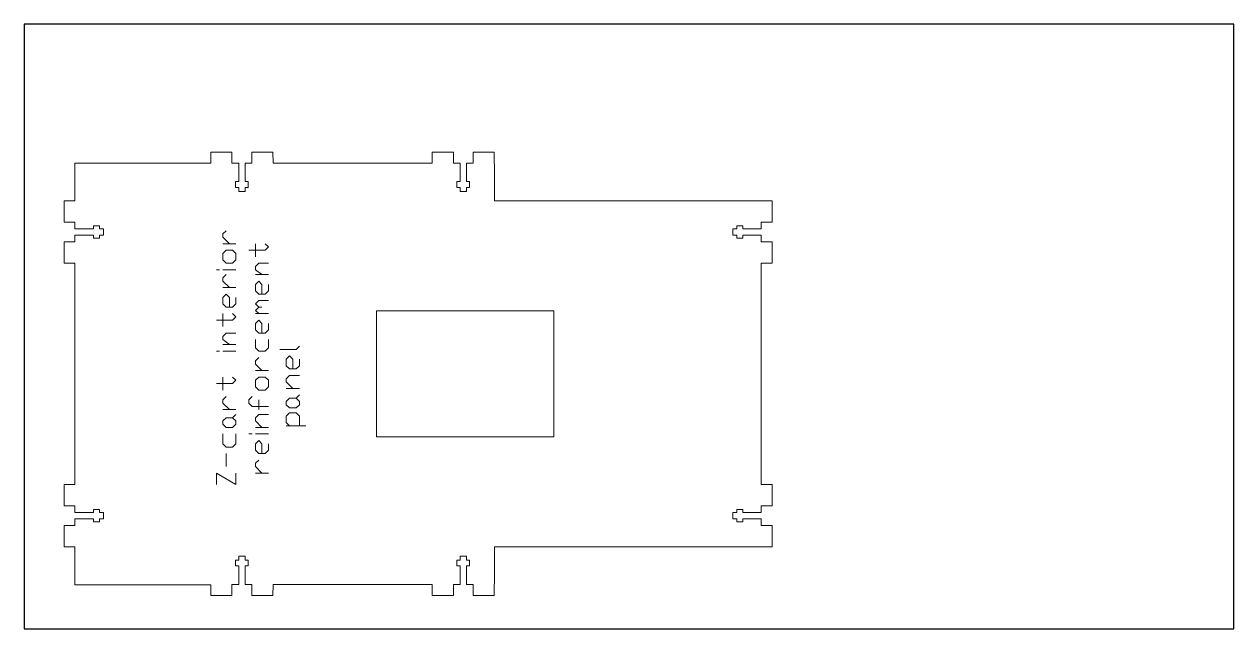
# Model space of a CAD drawing. Header units: inches. Extents: x -12 to 12, y -6 to 6.
import ezdxf

# ---------------------------------------------------------------- set-up
doc = ezdxf.new("R2010")
doc.units = ezdxf.units.IN
doc.layers.get('0').update_dxf_attribs({"linetype": 'CONTINUOUS', "lineweight": 25, "true_color": 0x000000})
doc.layers.add('CUT_SHEET_3a', color=7, linetype='CONTINUOUS', lineweight=0, true_color=0x000000)

# ---------------------------------------------------------------- blocks, each defined once
blk = doc.blocks.new('BORDER')
for p, q in [((24, 0), (0, 0)), ((0, 0), (0, -12)), ((24, -12), (24, 0)), ((0, -12), (24, -12))]:
    blk.add_line(p, q)
blk = doc.blocks.new('grep')
at = {"layer": 'CUT_SHEET_3a', "color": 3, "lineweight": 15, "true_color": 0x00ff00}
for p, q in [((0, 0), (0.757, 0)), ((0, -2.696), (0, 0)), ((0.757, 0), (0.757, 0.215)), ((0.757, 0.215), (1.176, 0.215)), ((1.176, 0.215), (1.176, 0)), ((1.176, 0), (1.31, 0)), ((1.31, 0), (1.31, -0.368)), ((1.436, -0.368), (1.436, 0)), ((1.436, 0), (1.57, 0)), ((1.57, 0), (1.57, 0.215)), ((1.57, 0.215), (1.99, 0.215)), ((1.99, 0.215), (1.99, 0)), ((1.99, 0), (6.386, 0)), ((6.386, 0), (6.387, 0.215)), ((6.387, 0.215), (6.807, 0.215)), ((6.807, 0.215), (6.807, 0)), ((6.807, 0), (6.94, 0)), ((6.94, 0), (6.94, -0.368)), ((7.066, -0.368), (7.066, 0)), ((7.066, 0), (7.2, 0)), ((7.2, 0), (7.2, 0.215)), ((7.2, 0.215), (7.62, 0.215)), ((7.62, 0.215), (7.621, 0)), ((7.621, 0), (8.37, 0)), ((8.37, 0), (8.37, -2.696)), ((1.31, -0.368), (1.248, -0.368)), ((1.248, -0.368), (1.248, -0.486)), ((1.498, -0.368), (1.436, -0.368)), ((1.498, -0.486), (1.498, -0.368)), ((6.94, -0.368), (6.878, -0.368)), ((6.878, -0.368), (6.878, -0.486)), ((7.128, -0.368), (7.066, -0.368)), ((7.128, -0.486), (7.128, -0.368)), ((1.248, -0.486), (1.31, -0.486)), ((1.31, -0.486), (1.31, -0.565)), ((1.31, -0.565), (1.436, -0.565)), ((1.436, -0.565), (1.436, -0.486)), ((1.436, -0.486), (1.498, -0.486)), ((6.878, -0.486), (6.94, -0.486)), ((6.94, -0.486), (6.94, -0.565)), ((6.94, -0.565), (7.066, -0.565)), ((7.066, -0.565), (7.066, -0.486)), ((7.066, -0.486), (7.128, -0.486)), ((-0.209, -3.116), (-0.209, -2.696)), ((-0.209, -2.696), (0, -2.696)), ((8.37, -2.696), (8.37, -2.696)), ((8.37, -2.696), (8.585, -2.696)), ((8.585, -2.696), (8.585, -3.116)), ((0.006, -3.116), (-0.209, -3.116)), ((0.006, -3.25), (0.006, -3.116)), ((6.899, -2.936), (6.963, -2.936)), ((6.963, -2.936), (7.028, -3)), ((8.585, -3.116), (8.37, -3.116)), ((8.37, -3.116), (8.37, -3.25)), ((0.374, -3.25), (0.006, -3.25)), ((0.492, -3.188), (0.374, -3.188)), ((0.374, -3.188), (0.374, -3.25)), ((0.492, -3.25), (0.492, -3.188)), ((0.571, -3.25), (0.492, -3.25)), ((0.571, -3.376), (0.571, -3.25)), ((7.884, -3.25), (7.805, -3.25)), ((7.805, -3.25), (7.805, -3.376)), ((8.002, -3.188), (7.884, -3.188)), ((7.884, -3.188), (7.884, -3.25)), ((8.002, -3.25), (8.002, -3.188)), ((8.37, -3.25), (8.002, -3.25)), ((-0.209, -3.929), (-0.209, -3.509)), ((-0.209, -3.509), (0.006, -3.509)), ((0.006, -3.509), (0.006, -3.376)), ((0.006, -3.376), (0.374, -3.376)), ((0.374, -3.376), (0.374, -3.438)), ((0.374, -3.438), (0.492, -3.438)), ((0.492, -3.438), (0.492, -3.376)), ((0.492, -3.376), (0.571, -3.376)), ((7.805, -3.376), (7.884, -3.376)), ((7.884, -3.376), (7.884, -3.438)), ((7.884, -3.438), (8.002, -3.438)), ((8.002, -3.438), (8.002, -3.376)), ((8.002, -3.376), (8.37, -3.376)), ((8.37, -3.376), (8.37, -3.509)), ((8.37, -3.509), (8.585, -3.509)), ((8.585, -3.509), (8.585, -3.929)), ((0.006, -3.93), (-0.209, -3.929)), ((0.006, -7.088), (0.006, -3.93)), ((8.585, -3.929), (8.37, -3.93)), ((8.37, -3.93), (8.37, -7.088)), ((2.939, -9.5), (2.939, -5.981)), ((2.939, -5.981), (5.437, -5.981)), ((5.437, -5.981), (5.437, -9.5)), ((-0.209, -7.508), (-0.209, -7.088)), ((-0.209, -7.088), (0.006, -7.088)), ((8.37, -7.088), (8.585, -7.088)), ((8.585, -7.088), (8.585, -7.508)), ((0.006, -7.508), (-0.209, -7.508)), ((0.006, -7.642), (0.006, -7.508)), ((0.374, -7.642), (0.006, -7.642)), ((0.492, -7.58), (0.374, -7.58)), ((0.374, -7.58), (0.374, -7.642)), ((0.492, -7.642), (0.492, -7.58)), ((0.571, -7.642), (0.492, -7.642)), ((0.571, -7.768), (0.571, -7.642)), ((7.884, -7.642), (7.805, -7.642)), ((7.805, -7.642), (7.805, -7.768)), ((8.002, -7.58), (7.884, -7.58)), ((7.884, -7.58), (7.884, -7.642)), ((8.002, -7.642), (8.002, -7.58)), ((8.37, -7.642), (8.002, -7.642)), ((8.585, -7.508), (8.37, -7.508)), ((8.37, -7.508), (8.37, -7.642)), ((-0.209, -8.321), (-0.209, -7.902)), ((-0.209, -7.902), (0.006, -7.902)), ((0.006, -7.902), (0.006, -7.768)), ((0.006, -7.768), (0.374, -7.768)), ((0.374, -7.768), (0.374, -7.83)), ((0.374, -7.83), (0.492, -7.83)), ((0.492, -7.83), (0.492, -7.768)), ((0.492, -7.768), (0.571, -7.768)), ((7.805, -7.768), (7.884, -7.768)), ((7.884, -7.768), (7.884, -7.83)), ((7.884, -7.83), (8.002, -7.83)), ((8.002, -7.83), (8.002, -7.768)), ((8.002, -7.768), (8.37, -7.768)), ((8.37, -7.768), (8.37, -7.902)), ((8.37, -7.902), (8.585, -7.902)), ((8.585, -7.902), (8.585, -8.321)), ((0.246, -8.322), (-0.209, -8.321)), ((0.756, -8.322), (0.246, -8.322)), ((0.757, -13.832), (0.756, -8.322)), ((7.621, -8.322), (7.62, -13.832)), ((8.13, -8.322), (7.621, -8.322)), ((8.585, -8.321), (8.13, -8.322)), ((5.437, -9.5), (2.939, -9.5)), ((1.31, -13.131), (1.248, -13.131)), ((1.248, -13.131), (1.248, -13.249)), ((1.436, -13.052), (1.31, -13.052)), ((1.31, -13.052), (1.31, -13.131)), ((1.436, -13.131), (1.436, -13.052)), ((1.498, -13.131), (1.436, -13.131)), ((1.498, -13.249), (1.498, -13.131)), ((6.94, -13.131), (6.878, -13.131)), ((6.878, -13.131), (6.878, -13.249)), ((7.066, -13.052), (6.94, -13.052)), ((6.94, -13.052), (6.94, -13.131)), ((7.066, -13.131), (7.066, -13.052)), ((7.128, -13.131), (7.066, -13.131)), ((7.128, -13.249), (7.128, -13.131)), ((1.248, -13.249), (1.31, -13.249)), ((1.31, -13.249), (1.31, -13.617)), ((1.436, -13.617), (1.436, -13.249)), ((1.436, -13.249), (1.498, -13.249)), ((6.878, -13.249), (6.94, -13.249)), ((6.94, -13.249), (6.94, -13.617)), ((7.066, -13.617), (7.066, -13.249)), ((7.066, -13.249), (7.128, -13.249)), ((1.31, -13.617), (1.176, -13.617)), ((1.176, -13.617), (1.176, -13.832)), ((1.57, -13.617), (1.436, -13.617)), ((1.57, -13.832), (1.57, -13.617)), ((6.386, -13.617), (1.99, -13.617)), ((1.99, -13.617), (1.99, -13.832)), ((6.387, -13.832), (6.386, -13.617)), ((6.94, -13.617), (6.807, -13.617)), ((6.807, -13.617), (6.807, -13.832)), ((7.2, -13.617), (7.066, -13.617)), ((7.2, -13.832), (7.2, -13.617)), ((1.176, -13.832), (0.757, -13.832)), ((1.99, -13.832), (1.57, -13.832)), ((6.807, -13.832), (6.387, -13.832)), ((7.62, -13.832), (7.2, -13.832))]:
    blk.add_line(p, q, dxfattribs=at)
at = {"layer": 'CUT_SHEET_3a', "color": 7, "lineweight": 15, "true_color": 0x000000}
for p, q in [((1.993, -2.807), (2.219, -2.807)), ((2.219, -2.807), (1.993, -3.194)), ((3.994, -2.807), (3.994, -3.129)), ((4.64, -2.871), (4.64, -2.807)), ((5.253, -2.807), (5.253, -3.129)), ((6.253, -2.871), (6.253, -2.807)), ((2.348, -3), (2.606, -3)), ((2.8, -2.936), (2.735, -3)), ((2.735, -3), (2.735, -3.129)), ((2.994, -2.936), (2.8, -2.936)), ((3.123, -3), (3.187, -2.936)), ((3.123, -3.129), (3.123, -3)), ((3.187, -2.936), (3.252, -2.936)), ((3.252, -2.936), (3.316, -3)), ((3.316, -3), (3.316, -3.129)), ((3.478, -3.065), (3.607, -2.936)), ((3.478, -3.194), (3.478, -2.936)), ((3.607, -2.936), (3.671, -2.936)), ((3.671, -2.936), (3.736, -3)), ((3.865, -2.936), (4.123, -2.936)), ((4.64, -3.194), (4.64, -2.936)), ((4.769, -3.065), (4.866, -2.936)), ((4.769, -3.194), (4.769, -2.936)), ((4.866, -2.936), (4.93, -2.936)), ((4.93, -2.936), (4.995, -3)), ((4.995, -3), (4.995, -3.194)), ((5.124, -2.936), (5.382, -2.936)), ((5.576, -2.936), (5.511, -3)), ((5.511, -3), (5.511, -3.129)), ((5.511, -3.065), (5.705, -3.065)), ((5.705, -2.936), (5.576, -2.936)), ((5.769, -3), (5.705, -2.936)), ((5.705, -3.065), (5.769, -3)), ((5.898, -3.065), (6.027, -2.936)), ((5.898, -3.194), (5.898, -2.936)), ((6.027, -2.936), (6.092, -2.936)), ((6.092, -2.936), (6.156, -3)), ((6.253, -3.194), (6.253, -2.936)), ((6.382, -3), (6.447, -2.936)), ((6.382, -3.129), (6.382, -3)), ((6.447, -2.936), (6.576, -2.936)), ((6.576, -2.936), (6.641, -3)), ((6.641, -3), (6.641, -3.129)), ((6.77, -3.065), (6.899, -2.936)), ((6.77, -3.194), (6.77, -2.936)), ((1.993, -3.194), (2.219, -3.194)), ((2.735, -3.129), (2.8, -3.194)), ((2.8, -3.194), (2.994, -3.194)), ((3.187, -3.194), (3.123, -3.129)), ((3.252, -3.194), (3.187, -3.194)), ((3.316, -3.129), (3.252, -3.194)), ((3.316, -3.129), (3.381, -3.194)), ((3.994, -3.129), (4.059, -3.194)), ((4.059, -3.194), (4.123, -3.129)), ((5.253, -3.129), (5.317, -3.194)), ((5.317, -3.194), (5.382, -3.129)), ((5.511, -3.129), (5.576, -3.194)), ((5.576, -3.194), (5.705, -3.194)), ((6.447, -3.194), (6.382, -3.129)), ((6.576, -3.194), (6.447, -3.194)), ((6.641, -3.129), (6.576, -3.194)), ((2.219, -3.71), (2.348, -3.581)), ((2.219, -3.839), (2.219, -3.581)), ((2.348, -3.581), (2.413, -3.581)), ((2.413, -3.581), (2.477, -3.646)), ((2.671, -3.581), (2.606, -3.646)), ((2.8, -3.581), (2.671, -3.581)), ((2.865, -3.646), (2.8, -3.581)), ((2.994, -3.517), (2.994, -3.452)), ((2.994, -3.839), (2.994, -3.581)), ((3.123, -3.71), (3.252, -3.581)), ((3.123, -3.839), (3.123, -3.581)), ((3.252, -3.581), (3.316, -3.581)), ((3.316, -3.581), (3.381, -3.646)), ((3.607, -3.452), (3.542, -3.517)), ((3.542, -3.517), (3.542, -3.839)), ((3.671, -3.452), (3.607, -3.452)), ((3.736, -3.517), (3.671, -3.452)), ((3.865, -3.646), (3.93, -3.581)), ((3.93, -3.581), (4.059, -3.581)), ((4.059, -3.581), (4.123, -3.646)), ((4.252, -3.71), (4.381, -3.581)), ((4.252, -3.839), (4.252, -3.581)), ((4.381, -3.581), (4.446, -3.581)), ((4.446, -3.581), (4.511, -3.646)), ((4.704, -3.581), (4.64, -3.646)), ((4.866, -3.581), (4.704, -3.581)), ((5.059, -3.581), (4.995, -3.646)), ((5.188, -3.581), (5.059, -3.581)), ((5.253, -3.646), (5.188, -3.581)), ((5.382, -3.646), (5.446, -3.581)), ((5.382, -3.839), (5.382, -3.581)), ((5.446, -3.581), (5.511, -3.646)), ((5.511, -3.646), (5.576, -3.581)), ((5.576, -3.581), (5.64, -3.646)), ((5.834, -3.581), (5.769, -3.646)), ((5.963, -3.581), (5.834, -3.581)), ((6.027, -3.646), (5.963, -3.581)), ((6.156, -3.71), (6.253, -3.581)), ((6.156, -3.839), (6.156, -3.581)), ((6.253, -3.581), (6.318, -3.581)), ((6.318, -3.581), (6.382, -3.646)), ((6.511, -3.581), (6.77, -3.581)), ((6.641, -3.452), (6.641, -3.775)), ((2.606, -3.646), (2.606, -3.775)), ((2.606, -3.71), (2.8, -3.71)), ((2.606, -3.775), (2.671, -3.839)), ((2.671, -3.839), (2.8, -3.839)), ((2.8, -3.71), (2.865, -3.646)), ((3.381, -3.646), (3.381, -3.839)), ((3.478, -3.646), (3.671, -3.646)), ((3.865, -3.775), (3.865, -3.646)), ((3.93, -3.839), (3.865, -3.775)), ((4.059, -3.839), (3.93, -3.839)), ((4.123, -3.775), (4.059, -3.839)), ((4.123, -3.646), (4.123, -3.775)), ((4.64, -3.646), (4.64, -3.775)), ((4.64, -3.775), (4.704, -3.839)), ((4.704, -3.839), (4.866, -3.839)), ((4.995, -3.646), (4.995, -3.775)), ((4.995, -3.71), (5.188, -3.71)), ((4.995, -3.775), (5.059, -3.839)), ((5.059, -3.839), (5.188, -3.839)), ((5.188, -3.71), (5.253, -3.646)), ((5.511, -3.646), (5.511, -3.71)), ((5.64, -3.646), (5.64, -3.839)), ((5.769, -3.646), (5.769, -3.775)), ((5.769, -3.71), (5.963, -3.71)), ((5.769, -3.775), (5.834, -3.839)), ((5.834, -3.839), (5.963, -3.839)), ((5.963, -3.71), (6.027, -3.646)), ((6.382, -3.646), (6.382, -3.839)), ((6.641, -3.775), (6.705, -3.839)), ((6.705, -3.839), (6.77, -3.775)), ((4.672, -4.065), (4.672, -4.388)), ((3.155, -4.259), (3.22, -4.194)), ((3.155, -4.582), (3.155, -4.194)), ((3.22, -4.194), (3.349, -4.194)), ((3.349, -4.194), (3.413, -4.259)), ((3.413, -4.259), (3.413, -4.388)), ((3.51, -4.259), (3.575, -4.194)), ((3.51, -4.388), (3.51, -4.259)), ((3.575, -4.194), (3.639, -4.194)), ((3.639, -4.194), (3.704, -4.259)), ((3.704, -4.259), (3.704, -4.388)), ((3.897, -4.324), (4.026, -4.194)), ((3.897, -4.453), (3.897, -4.194)), ((4.026, -4.194), (4.091, -4.194)), ((4.091, -4.194), (4.155, -4.259)), ((4.155, -4.259), (4.155, -4.453)), ((4.349, -4.194), (4.285, -4.259)), ((4.285, -4.259), (4.285, -4.388)), ((4.478, -4.194), (4.349, -4.194)), ((4.543, -4.259), (4.478, -4.194)), ((4.478, -4.324), (4.543, -4.259)), ((3.349, -4.453), (3.155, -4.453)), ((3.413, -4.388), (3.349, -4.453)), ((3.575, -4.453), (3.51, -4.388)), ((3.639, -4.453), (3.575, -4.453)), ((3.704, -4.388), (3.639, -4.453)), ((3.704, -4.388), (3.768, -4.453)), ((4.285, -4.324), (4.478, -4.324)), ((4.285, -4.388), (4.349, -4.453)), ((4.349, -4.453), (4.478, -4.453)), ((4.672, -4.388), (4.736, -4.453))]:
    blk.add_line(p, q, dxfattribs=at)

msp = doc.modelspace()

# ---------------------------------------------------------------- block references
msp.add_blockref('BORDER', (-12, 6))
at = {"layer": 'CUT_SHEET_3a', "rotation": 90}
msp.add_blockref('grep', (-10.993, -5.127), dxfattribs=at)

doc.saveas('drawing.dxf')
